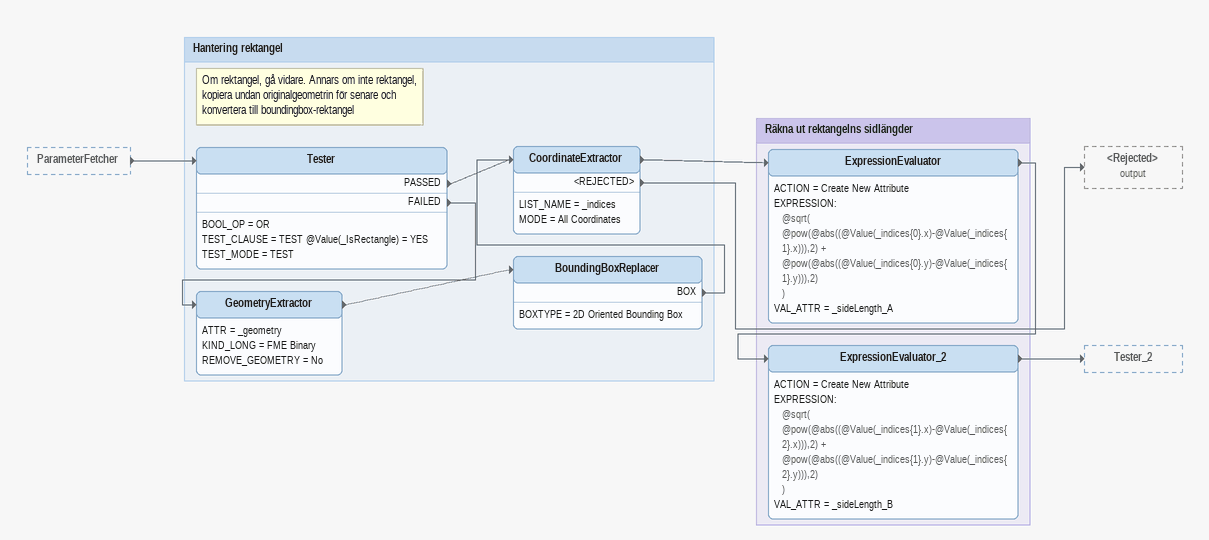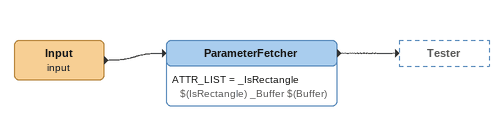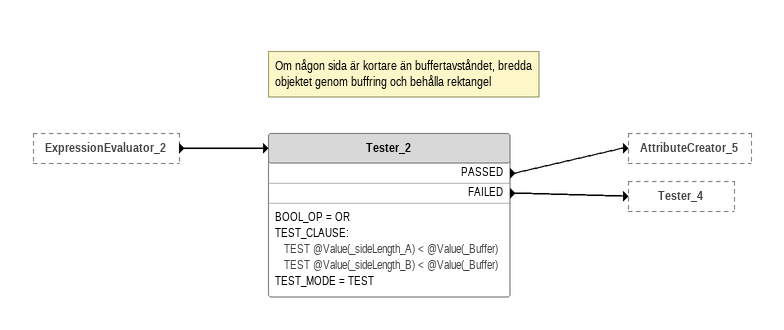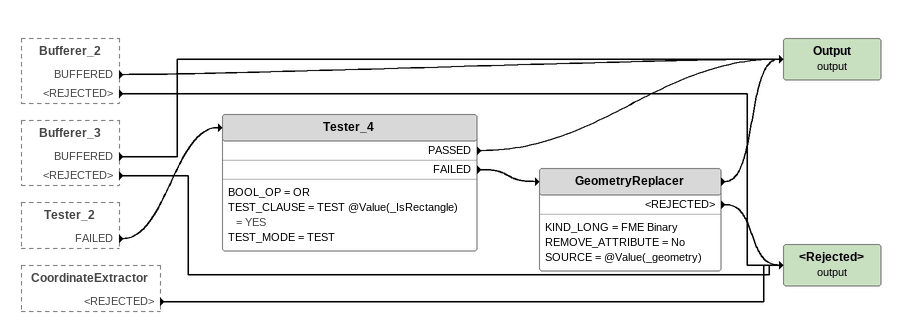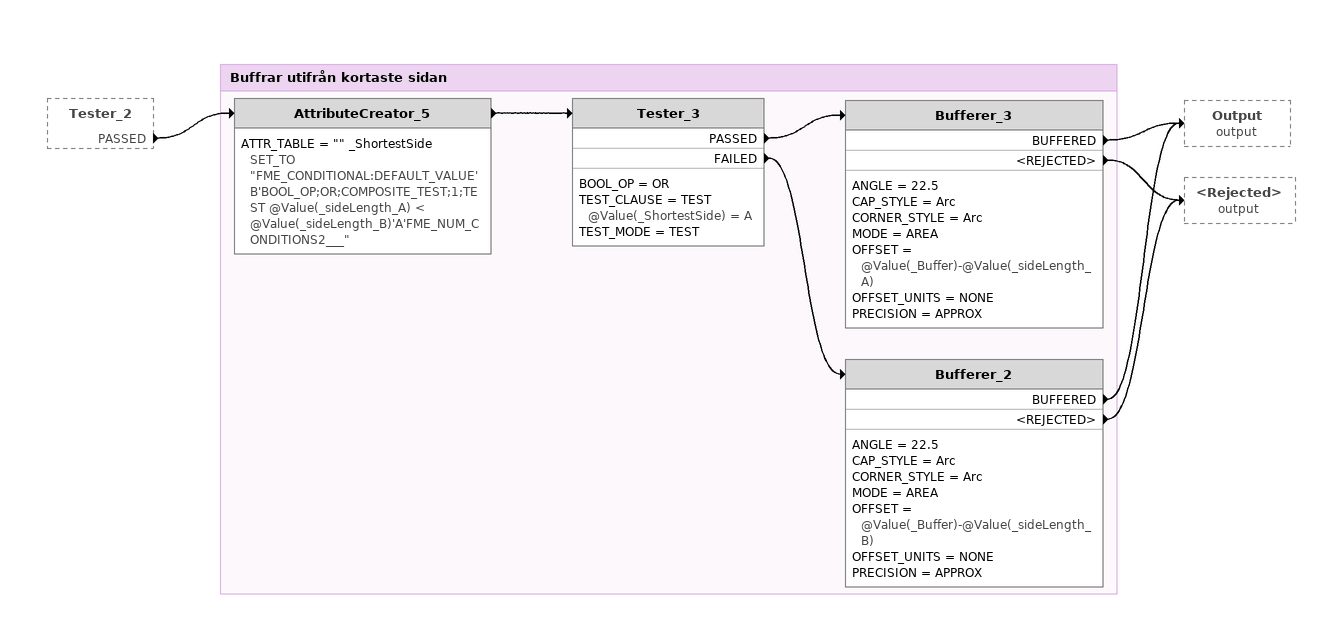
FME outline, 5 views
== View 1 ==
ParameterFetcher [outside]
    -> Tester

Bookmark: Hantering rektangel
Note: Om rektangel, gå vidare. Annars om inte rektangel, kopiera undan originalgeometrin för senare och konvertera till boundingbox-rektangel
Tester
    BOOL_OP = OR
    TEST_CLAUSE = TEST @Value(_IsRectangle) = YES
    TEST_MODE = TEST
    PASSED -> CoordinateExtractor
    FAILED -> GeometryExtractor
GeometryExtractor
    ATTR = _geometry
    KIND_LONG = FME Binary
    REMOVE_GEOMETRY = No
    -> BoundingBoxReplacer
BoundingBoxReplacer
    BOXTYPE = 2D Oriented Bounding Box
    BOX -> CoordinateExtractor
CoordinateExtractor
    LIST_NAME = _indices
    MODE = All Coordinates
    -> ExpressionEvaluator
    <REJECTED> -> <Rejected> (output)

Bookmark: Räkna ut rektangelns sidlängder
ExpressionEvaluator
    ACTION = Create New Attribute
    EXPRESSION:
      @sqrt(
          @pow(@abs((@Value(_indices{0}.x)-@Value(_indices{1}.x))),2) +
          @pow(@abs((@Value(_indices{0}.y)-@Value(_indices{1}.y))),2)
      )
    VAL_ATTR = _sideLength_A
    -> ExpressionEvaluator_2
ExpressionEvaluator_2
    ACTION = Create New Attribute
    EXPRESSION:
      @sqrt(
          @pow(@abs((@Value(_indices{1}.x)-@Value(_indices{2}.x))),2) +
          @pow(@abs((@Value(_indices{1}.y)-@Value(_indices{2}.y))),2)
      )
    VAL_ATTR = _sideLength_B
    -> Tester_2

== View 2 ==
Input (input)
    -> ParameterFetcher
ParameterFetcher
    ATTR_LIST = _IsRectangle $(IsRectangle) _Buffer $(Buffer)
    -> Tester

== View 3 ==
ExpressionEvaluator_2 [outside]
    -> Tester_2
Note: Om någon sida är kortare än buffertavståndet, bredda objektet genom buffring och behålla rektangel
Tester_2
    BOOL_OP = OR
    TEST_CLAUSE:
      TEST @Value(_sideLength_A) < @Value(_Buffer)
      TEST @Value(_sideLength_B) < @Value(_Buffer)
    TEST_MODE = TEST
    PASSED -> AttributeCreator_5
    FAILED -> Tester_4

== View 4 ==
Bufferer_2 [outside]
    BUFFERED -> Output (output)
    <REJECTED> -> <Rejected> (output)
Bufferer_3 [outside]
    BUFFERED -> Output (output)
    <REJECTED> -> <Rejected> (output)
Tester_2 [outside]
    FAILED -> Tester_4
CoordinateExtractor [outside]
    <REJECTED> -> <Rejected> (output)
Tester_4
    BOOL_OP = OR
    TEST_CLAUSE = TEST @Value(_IsRectangle) = YES
    TEST_MODE = TEST
    PASSED -> Output (output)
    FAILED -> GeometryReplacer
GeometryReplacer
    KIND_LONG = FME Binary
    REMOVE_ATTRIBUTE = No
    SOURCE = @Value(_geometry)
    -> Output (output)
    <REJECTED> -> <Rejected> (output)
Output (output)
<Rejected> (output)

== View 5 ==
Tester_2 [outside]
    PASSED -> AttributeCreator_5

Bookmark: Buffrar utifrån kortaste sidan
AttributeCreator_5
    ATTR_TABLE = "" _ShortestSide SET_TO "FME_CONDITIONAL:DEFAULT_VALUE'B'BOOL_OP;OR;COMPOSITE_TEST;1;TEST @Value(_sideLength_A) < @Value(_sideLength_B)'A'FME_NUM_CONDITIONS2___"
    -> Tester_3
Tester_3
    BOOL_OP = OR
    TEST_CLAUSE = TEST @Value(_ShortestSide) = A
    TEST_MODE = TEST
    PASSED -> Bufferer_3
    FAILED -> Bufferer_2
Bufferer_3
    ANGLE = 22.5
    CAP_STYLE = Arc
    CORNER_STYLE = Arc
    MODE = AREA
    OFFSET = @Value(_Buffer)-@Value(_sideLength_A)
    OFFSET_UNITS = NONE
    PRECISION = APPROX
    BUFFERED -> Output (output)
    <REJECTED> -> <Rejected> (output)
Bufferer_2
    ANGLE = 22.5
    CAP_STYLE = Arc
    CORNER_STYLE = Arc
    MODE = AREA
    OFFSET = @Value(_Buffer)-@Value(_sideLength_B)
    OFFSET_UNITS = NONE
    PRECISION = APPROX
    BUFFERED -> Output (output)
    <REJECTED> -> <Rejected> (output)
